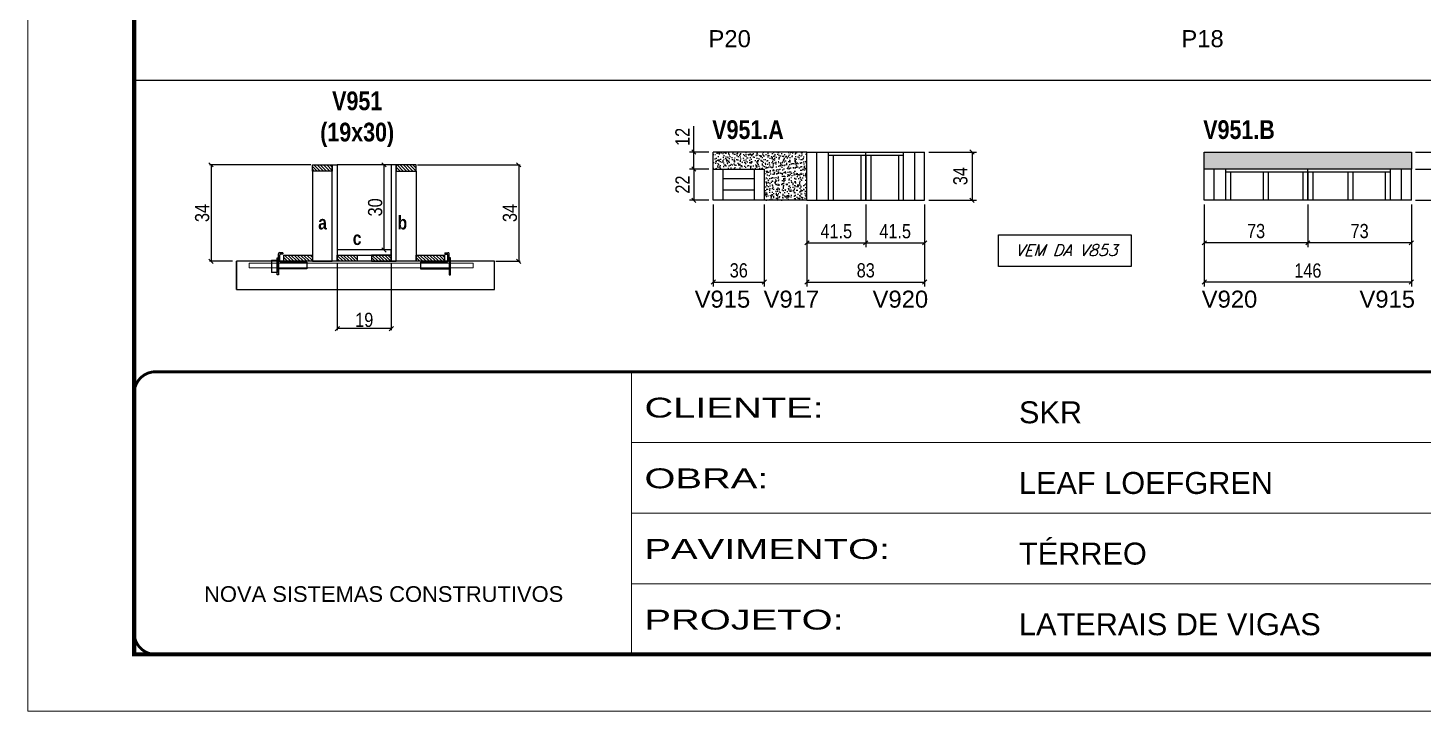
# Model space of a CAD drawing. Extents: x 3309 to 9563, y -2522 to 14608.
# Drawn here: x 4908 to 5891, y 8964 to 9445 of the extents above; entities that cross this region are included whole.
import ezdxf

# ---------------------------------------------------------------- set-up
doc = ezdxf.new("R2010")
doc.units = 0
doc.linetypes.add('CONTINUO', pattern=[0])
doc.linetypes.add('DASHED', pattern=[0.75, 0.5, -0.25])
for name, color, linetype in [('5', 5, 'Continuous'), ('barrote', 251, 'Continuous'), ('COTA', 241, 'Continuous'), ('detalhes', 4, 'Continuous'), ('NOMENCLATURA', 7, 'Continuous'), ('Painéis', 200, 'Continuous'), ('presilha', 1, 'Continuous'), ('SARR_2.2x10', 60, 'Continuous'), ('SARR_2.2x7', 40, 'Continuous'), ('SARR_3.5x7', 81, 'Continuous'), ('texto', 7, 'Continuous')]:
    doc.layers.add(name, color=color, linetype=linetype)
for name, color, linetype, lineweight in [('CONCRETO', 251, 'Continuous', 25), ('Folhas', 255, 'Continuous', 9), ('SARRAFO DE PRESSAO', 251, 'DASHED', 9), ('SCO-___-LAJ', 2, 'Continuous', 0)]:
    doc.layers.add(name, color=color, linetype=linetype, lineweight=lineweight)
doc.styles.add('ARIAL', font='arial.ttf')
doc.styles.add('COTA TECNICA', font='techl___.ttf', dxfattribs={"height": 10})
doc.styles.add('COTA TECNICA 2X', font='techl___.ttf', dxfattribs={"height": 10})
doc.styles.add('Romans', font='romans.shx')
doc.styles.get("Standard").update_dxf_attribs({"font": 'arial.ttf'})
doc.styles.add('TECNICA', font='techb___.ttf', dxfattribs={"height": 10})
doc.styles.add('Tecnologia', font='')
doc.styles.get('Tecnologia').set_extended_font_data('Forgotten Futurist')
doc.dimstyles.new('PAINEL', dxfattribs={"dimtxt": 10, "dimasz": 3, "dimexe": 3, "dimexo": 3, "dimgap": 3, "dimtad": 1, "dimdec": 1, "dimzin": 12, "dimdsep": 46, "dimtxsty": 'COTA TECNICA', "dimblk1": 'OBLIQUE', "dimblk2": 'OBLIQUE', "dimsah": 1, "dimcen": 0.9, "dimclrd": 4, "dimclre": 4, "dimclrt": 240, "dimadec": 1, "dimazin": 3, "dimtfac": 1, "dimtdec": 1, "dimtmove": 0, "dimatfit": 3, "dimfxl": 1, "dimtolj": 1, "dimtzin": 12, "dimarcsym": 0})
doc.dimstyles.new('SECAO', dxfattribs={"dimscale": 0.333333, "dimtxt": 5, "dimasz": 9, "dimexe": 3, "dimexo": 3, "dimgap": 3, "dimtad": 1, "dimdec": 1, "dimlfac": 0.5, "dimzin": 12, "dimdsep": 46, "dimtxsty": 'COTA TECNICA 2X', "dimblk1": 'OBLIQUE', "dimblk2": 'OBLIQUE', "dimsah": 1, "dimcen": 0.9, "dimclrd": 4, "dimclre": 4, "dimclrt": 240, "dimadec": 1, "dimazin": 3, "dimtfac": 1, "dimtdec": 1, "dimtmove": 0, "dimatfit": 3, "dimfxl": 1, "dimtolj": 1, "dimtzin": 12, "dimarcsym": 0})
pattern_1 = [(135, (38361.551, -114231.4645), (-1.122532015, -1.122532015), [])]

# ---------------------------------------------------------------- blocks, each defined once
blk = doc.blocks.new('9999999999')
at = {"color": 30, "linetype": 'CONTINUO'}
for p, q in [((98564.56, 34230.21), (98564.56, 34429.45)), ((98564.56, 34379.64), (99583.98, 34379.64)), ((98564.56, 34329.83), (99487.98, 34329.83)), ((98564.56, 34280.02), (99487.98, 34280.02))]:
    blk.add_line(p, q, dxfattribs=at)
at = {"color": 30, "linetype": 'CONTINUO', "const_width": 2}
blk.add_lwpolyline([(99583.98, 34230.21), (99583.98, 34414.45, 0.414214), (99568.98, 34429.45), (98228.98, 34429.45, 0.414214), (98213.98, 34414.45), (98213.98, 34245.21, 0.414214), (98228.98, 34230.21), (99583.98, 34230.21)], format="xyb", dxfattribs=at)
at = {"layer": 'Folhas'}
blk.add_lwpolyline([(98138.98, 34190.21), (99623.98, 34190.21), (99623.98, 35240.21), (98138.98, 35240.21)], close=True, dxfattribs=at)
at = {"layer": 'Folhas', "color": 30, "const_width": 3}
blk.add_lwpolyline([(98213.98, 34230.21), (99583.98, 34230.21), (99583.98, 35200.21), (98213.98, 35200.21)], close=True, dxfattribs=at)
at = {"color": 7, "linetype": 'Continuous', "ltscale": 5, "style": 'ARIAL'}
for s, height, p in [('SKR', 15.483, (98837.68, 34393.13)), ('LEAF LOEFGREN', 15.4829, (98837.68, 34343.32)), ('TÉRREO', 15.483, (98837.68, 34293.51)), ('NOVA SISTEMAS CONSTRUTIVOS', 11.0592, (98263.19, 34267.21)), ('LATERAIS DE VIGAS', 15.4829, (98837.68, 34243.7))]:
    blk.add_text(s, height=height, dxfattribs=at).set_placement(p)
at = {"layer": 'Folhas', "color": 7, "style": 'Tecnologia', "width": 1.5}
for s, p in [('CLIENTE:', (98573.65, 34397.17)), ('OBRA:', (98573.65, 34347.31)), ('PAVIMENTO:', (98573.65, 34297.5)), ('PROJETO:', (98573.65, 34247.69))]:
    blk.add_text(s, height=14, dxfattribs=at).set_placement(p)
blk = doc.blocks.new('_Oblique')
at = {"color": 0, "linetype": 'ByBlock', "lineweight": -2}
blk.add_line((-0.5, -0.5), (0.5, 0.5), dxfattribs=at)
blk = doc.blocks.new('*D2198')
at = {"layer": 'COTA', "color": 4, "lineweight": -2, "transparency": 16777216}
for p, q in [((5126.01, 9279.71), (5126.01, 9232.23)), ((5164.01, 9279.71), (5164.01, 9232.23)), ((5164.01, 9233.23), (5126.01, 9233.23))]:
    blk.add_line(p, q, dxfattribs=at)
at = {"layer": 'Defpoints', "color": 0, "transparency": 16777216}
for p in [(5126.01, 9280.71), (5164.01, 9280.71), (5126.01, 9233.23)]:
    blk.add_point(p, dxfattribs=at)
at = {"layer": 'COTA', "color": 4, "lineweight": -2, "transparency": 16777216, "xscale": 3, "yscale": 3, "zscale": 3, "rotation": 180}
blk.add_blockref('_Oblique', (5126.01, 9233.23), dxfattribs=at)
at = {"layer": 'COTA', "color": 4, "lineweight": -2, "transparency": 16777216, "xscale": 3, "yscale": 3, "zscale": 3}
blk.add_blockref('_Oblique', (5164.01, 9233.23), dxfattribs=at)
at = {"layer": 'COTA', "color": 240, "transparency": 16777216, "insert": (5145.01, 9239.32), "char_height": 10, "attachment_point": 5, "style": 'COTA TECNICA 2X'}
blk.add_mtext('\\A1;19', dxfattribs=at)
blk = doc.blocks.new('PRESILHA METÁLICA 1')
at = {"layer": 'presilha'}
for p, q in [((6, 15.5), (7.5, 15.5)), ((6, -2.5), (6, 15.5)), ((7.5, 10.6), (7.5, 19.9)), ((7.5, 15.5), (7.5, -2.5)), ((12, 21), (8.6, 21)), ((9, 11.6), (9, 18.9)), ((12, 19.5), (9.6, 19.5)), ((12, 21), (12, 19.5)), ((0, 13), (6, 13)), ((0, 13), (0, 0)), ((6, 0), (0, 0)), ((6, 13), (6, 0)), ((37.5, 4.1), (7.5, 4.1)), ((37.5, 11), (9.6, 11)), ((37.5, 11), (37.5, 4.1)), ((7.5, -2.5), (6, -2.5))]:
    blk.add_line(p, q, dxfattribs=at)
for centre, radius, start, end in [((8.6, 19.9), 1.14, 90, 180), ((9.6, 18.9), 0.57, 90, 180), ((9.6, 11.6), 0.57, 180, 270)]:
    blk.add_arc(centre, radius, start, end, dxfattribs=at)
blk = doc.blocks.new('PRESILHA METÁLICA 2')
at = {"layer": 'presilha'}
for p, q in [((-5.2, 23.5), (-5.2, 22)), ((-5.2, 23.5), (-1.9, 23.5)), ((-5.2, 22), (-2.8, 22)), ((-2.2, 14.1), (-2.2, 21.4)), ((0.8, 18), (-0.8, 18)), ((-0.8, 18), (-0.8, 0)), ((-0.8, 14.6), (-0.8, 22.4)), ((0.8, 0), (0.8, 18)), ((-30.8, 13.5), (-30.8, 6.6)), ((-30.8, 13.5), (-2.8, 13.5)), ((-30.8, 6.6), (-0.8, 6.6)), ((-0.8, 0), (0.8, 0))]:
    blk.add_line(p, q, dxfattribs=at)
for centre, radius, start, end in [((-2.8, 21.4), 0.57, 0, 90), ((-1.9, 22.4), 1.14, 0, 90), ((-2.8, 14.1), 0.57, 270, 0)]:
    blk.add_arc(centre, radius, start, end, dxfattribs=at)
blk = doc.blocks.new('*D2199')
at = {"layer": 'COTA', "color": 4, "lineweight": -2, "transparency": 16777216}
for p, q in [((5107.41, 9348.71), (5035.97, 9348.71)), ((5036.97, 9348.71), (5036.97, 9280.71)), ((5052.2, 9280.71), (5035.97, 9280.71))]:
    blk.add_line(p, q, dxfattribs=at)
at = {"layer": 'Defpoints', "color": 0, "transparency": 16777216}
for p in [(5108.41, 9348.71), (5036.97, 9280.71), (5053.2, 9280.71)]:
    blk.add_point(p, dxfattribs=at)
at = {"layer": 'COTA', "color": 4, "lineweight": -2, "transparency": 16777216, "xscale": 3, "yscale": 3, "zscale": 3}
for p, rotation in [((5036.97, 9348.71), 90), ((5036.97, 9280.71), 270)]:
    blk.add_blockref('_Oblique', p, dxfattribs=dict(at, rotation=rotation))
at = {"layer": 'COTA', "color": 240, "transparency": 16777216, "insert": (5030.75, 9314.71), "char_height": 10, "attachment_point": 5, "rotation": 90, "style": 'COTA TECNICA 2X'}
blk.add_mtext('\\A1;34', dxfattribs=at)
blk = doc.blocks.new('*D2200')
at = {"layer": 'COTA', "color": 4, "lineweight": -2, "transparency": 16777216}
for p, q in [((5182.61, 9348.71), (5254.93, 9348.71)), ((5253.93, 9348.71), (5253.93, 9280.71)), ((5237.83, 9280.71), (5254.93, 9280.71))]:
    blk.add_line(p, q, dxfattribs=at)
at = {"layer": 'Defpoints', "color": 0, "transparency": 16777216}
for p in [(5181.61, 9348.71), (5236.83, 9280.71), (5253.93, 9280.71)]:
    blk.add_point(p, dxfattribs=at)
at = {"layer": 'COTA', "color": 4, "lineweight": -2, "transparency": 16777216, "xscale": 3, "yscale": 3, "zscale": 3}
for p, rotation in [((5253.93, 9348.71), 90), ((5253.93, 9280.71), 270)]:
    blk.add_blockref('_Oblique', p, dxfattribs=dict(at, rotation=rotation))
at = {"layer": 'COTA', "color": 240, "transparency": 16777216, "insert": (5247.71, 9314.71), "char_height": 10, "attachment_point": 5, "rotation": 90, "style": 'COTA TECNICA 2X'}
blk.add_mtext('\\A1;34', dxfattribs=at)
blk = doc.blocks.new('*D2201')
at = {"layer": 'COTA', "color": 4, "lineweight": -2, "transparency": 16777216}
for p, q in [((5163.01, 9348.71), (5157.94, 9348.71)), ((5158.94, 9288.71), (5158.94, 9348.71)), ((5163.01, 9288.71), (5157.94, 9288.71))]:
    blk.add_line(p, q, dxfattribs=at)
at = {"layer": 'Defpoints', "color": 0, "transparency": 16777216}
for p in [(5158.94, 9348.71), (5164.01, 9348.71), (5164.01, 9288.71)]:
    blk.add_point(p, dxfattribs=at)
at = {"layer": 'COTA', "color": 4, "lineweight": -2, "transparency": 16777216, "xscale": 3, "yscale": 3, "zscale": 3}
for p, rotation in [((5158.94, 9348.71), 90), ((5158.94, 9288.71), 270)]:
    blk.add_blockref('_Oblique', p, dxfattribs=dict(at, rotation=rotation))
at = {"layer": 'COTA', "color": 240, "transparency": 16777216, "insert": (5152.72, 9318.71), "char_height": 10, "attachment_point": 5, "rotation": 90, "style": 'COTA TECNICA 2X'}
blk.add_mtext('\\A1;30', dxfattribs=at)
blk = doc.blocks.new('*D2202')
at = {"layer": 'COTA', "color": 4, "linetype": 'ByBlock', "lineweight": -2, "transparency": 16777216}
for p, q in [((5810.22, 9320.73), (5810.22, 9290.72)), ((5883.22, 9320.73), (5883.22, 9290.72)), ((5883.22, 9293.72), (5810.22, 9293.72))]:
    blk.add_line(p, q, dxfattribs=at)
at = {"layer": 'Defpoints', "color": 0, "linetype": 'ByBlock', "transparency": 16777216}
for p in [(5810.22, 9323.73), (5883.22, 9323.73), (5810.22, 9293.72)]:
    blk.add_point(p, dxfattribs=at)
at = {"layer": 'COTA', "color": 4, "linetype": 'ByBlock', "lineweight": -2, "transparency": 16777216, "xscale": 3, "yscale": 3, "zscale": 3, "rotation": 180}
blk.add_blockref('_Oblique', (5810.22, 9293.72), dxfattribs=at)
at = {"layer": 'COTA', "color": 4, "linetype": 'ByBlock', "lineweight": -2, "transparency": 16777216, "xscale": 3, "yscale": 3, "zscale": 3}
blk.add_blockref('_Oblique', (5883.22, 9293.72), dxfattribs=at)
at = {"layer": 'COTA', "color": 240, "linetype": 'ByBlock', "transparency": 16777216, "insert": (5846.72, 9301.94), "char_height": 10, "attachment_point": 5, "style": 'COTA TECNICA'}
blk.add_mtext('\\A1;73', dxfattribs=at)
blk = doc.blocks.new('*D2203')
at = {"layer": 'COTA', "color": 4, "linetype": 'ByBlock', "lineweight": -2, "transparency": 16777216}
for p, q in [((5737.22, 9320.73), (5737.22, 9290.72)), ((5810.22, 9320.73), (5810.22, 9290.72)), ((5810.22, 9293.72), (5737.22, 9293.72))]:
    blk.add_line(p, q, dxfattribs=at)
at = {"layer": 'Defpoints', "color": 0, "linetype": 'ByBlock', "transparency": 16777216}
for p in [(5737.22, 9323.73), (5810.22, 9323.73), (5737.22, 9293.72)]:
    blk.add_point(p, dxfattribs=at)
at = {"layer": 'COTA', "color": 4, "linetype": 'ByBlock', "lineweight": -2, "transparency": 16777216, "xscale": 3, "yscale": 3, "zscale": 3, "rotation": 180}
blk.add_blockref('_Oblique', (5737.22, 9293.72), dxfattribs=at)
at = {"layer": 'COTA', "color": 4, "linetype": 'ByBlock', "lineweight": -2, "transparency": 16777216, "xscale": 3, "yscale": 3, "zscale": 3}
blk.add_blockref('_Oblique', (5810.22, 9293.72), dxfattribs=at)
at = {"layer": 'COTA', "color": 240, "linetype": 'ByBlock', "transparency": 16777216, "insert": (5773.72, 9301.94), "char_height": 10, "attachment_point": 5, "style": 'COTA TECNICA'}
blk.add_mtext('\\A1;73', dxfattribs=at)
blk = doc.blocks.new('*D2211')
at = {"layer": 'COTA', "color": 4, "linetype": 'ByBlock', "lineweight": -2, "transparency": 16777216}
for p, q in [((5737.22, 9320.73), (5737.22, 9263.01)), ((5883.22, 9320.73), (5883.22, 9263.01)), ((5883.22, 9266.01), (5737.22, 9266.01))]:
    blk.add_line(p, q, dxfattribs=at)
at = {"layer": 'Defpoints', "color": 0, "linetype": 'ByBlock', "transparency": 16777216}
for p in [(5737.22, 9323.73), (5883.22, 9323.73), (5737.22, 9266.01)]:
    blk.add_point(p, dxfattribs=at)
at = {"layer": 'COTA', "color": 4, "linetype": 'ByBlock', "lineweight": -2, "transparency": 16777216, "xscale": 3, "yscale": 3, "zscale": 3, "rotation": 180}
blk.add_blockref('_Oblique', (5737.22, 9266.01), dxfattribs=at)
at = {"layer": 'COTA', "color": 4, "linetype": 'ByBlock', "lineweight": -2, "transparency": 16777216, "xscale": 3, "yscale": 3, "zscale": 3}
blk.add_blockref('_Oblique', (5883.22, 9266.01), dxfattribs=at)
at = {"layer": 'COTA', "color": 240, "linetype": 'ByBlock', "transparency": 16777216, "insert": (5810.22, 9274.11), "char_height": 10, "attachment_point": 5, "style": 'COTA TECNICA'}
blk.add_mtext('\\A1;146', dxfattribs=at)
blk = doc.blocks.new('*D2212')
at = {"layer": 'COTA', "color": 4, "lineweight": -2, "transparency": 16777216}
for p, q in [((5886.22, 9345.73), (5924.9, 9345.73)), ((5921.9, 9345.73), (5921.9, 9323.73)), ((5886.22, 9323.73), (5924.9, 9323.73))]:
    blk.add_line(p, q, dxfattribs=at)
at = {"layer": 'Defpoints', "color": 0, "transparency": 16777216}
for p in [(5883.22, 9345.73), (5883.22, 9323.73), (5921.9, 9323.73)]:
    blk.add_point(p, dxfattribs=at)
at = {"layer": 'COTA', "color": 4, "lineweight": -2, "transparency": 16777216, "xscale": 3, "yscale": 3, "zscale": 3}
for p, rotation in [((5921.9, 9345.73), 90), ((5921.9, 9323.73), 270)]:
    blk.add_blockref('_Oblique', p, dxfattribs=dict(at, rotation=rotation))
at = {"layer": 'COTA', "color": 240, "transparency": 16777216, "insert": (5913.9, 9334.73), "char_height": 10, "attachment_point": 5, "rotation": 90, "style": 'COTA TECNICA'}
blk.add_mtext('\\A1;22', dxfattribs=at)
blk = doc.blocks.new('*D2204')
at = {"layer": 'COTA', "color": 4, "lineweight": -2, "transparency": 16777216}
for p, q in [((5921.9, 9357.73), (5921.9, 9376.04)), ((5886.22, 9357.73), (5924.9, 9357.73)), ((5921.9, 9345.73), (5921.9, 9357.73)), ((5886.22, 9345.73), (5924.9, 9345.73))]:
    blk.add_line(p, q, dxfattribs=at)
at = {"layer": 'Defpoints', "color": 0, "transparency": 16777216}
for p in [(5883.22, 9357.73), (5921.9, 9357.73), (5883.22, 9345.73)]:
    blk.add_point(p, dxfattribs=at)
at = {"layer": 'COTA', "color": 4, "lineweight": -2, "transparency": 16777216, "xscale": 3, "yscale": 3, "zscale": 3}
for p, rotation in [((5921.9, 9357.73), 90), ((5921.9, 9345.73), 270)]:
    blk.add_blockref('_Oblique', p, dxfattribs=dict(at, rotation=rotation))
at = {"layer": 'COTA', "color": 240, "transparency": 16777216, "insert": (5913.84, 9368.39), "char_height": 10, "attachment_point": 5, "rotation": 90, "style": 'COTA TECNICA'}
blk.add_mtext('\\A1;12', dxfattribs=at)
blk = doc.blocks.new('*D2205')
at = {"layer": 'COTA', "color": 4, "lineweight": -2, "transparency": 16777216}
for p, q in [((5886.22, 9357.73), (5959.08, 9357.73)), ((5956.08, 9323.73), (5956.08, 9357.73)), ((5886.22, 9323.73), (5959.08, 9323.73))]:
    blk.add_line(p, q, dxfattribs=at)
at = {"layer": 'Defpoints', "color": 0, "transparency": 16777216}
for p in [(5883.22, 9357.73), (5956.08, 9357.73), (5883.22, 9323.73)]:
    blk.add_point(p, dxfattribs=at)
at = {"layer": 'COTA', "color": 4, "lineweight": -2, "transparency": 16777216, "xscale": 3, "yscale": 3, "zscale": 3}
for p, rotation in [((5956.08, 9357.73), 90), ((5956.08, 9323.73), 270)]:
    blk.add_blockref('_Oblique', p, dxfattribs=dict(at, rotation=rotation))
at = {"layer": 'COTA', "color": 240, "transparency": 16777216, "insert": (5947.86, 9340.73), "char_height": 10, "attachment_point": 5, "rotation": 90, "style": 'COTA TECNICA'}
blk.add_mtext('\\A1;34', dxfattribs=at)
blk = doc.blocks.new('*D2196')
at = {"layer": 'COTA', "color": 4, "linetype": 'ByBlock', "lineweight": -2, "transparency": 16777216}
for p, q in [((5457.04, 9320.73), (5457.04, 9290.72)), ((5498.54, 9320.73), (5498.54, 9290.72)), ((5457.04, 9293.72), (5498.54, 9293.72))]:
    blk.add_line(p, q, dxfattribs=at)
at = {"layer": 'Defpoints', "color": 0, "linetype": 'ByBlock', "transparency": 16777216}
for p in [(5457.04, 9323.73), (5498.54, 9323.73), (5498.54, 9293.72)]:
    blk.add_point(p, dxfattribs=at)
at = {"layer": 'COTA', "color": 4, "linetype": 'ByBlock', "lineweight": -2, "transparency": 16777216, "xscale": 3, "yscale": 3, "zscale": 3, "rotation": 180}
blk.add_blockref('_Oblique', (5457.04, 9293.72), dxfattribs=at)
at = {"layer": 'COTA', "color": 4, "linetype": 'ByBlock', "lineweight": -2, "transparency": 16777216, "xscale": 3, "yscale": 3, "zscale": 3}
blk.add_blockref('_Oblique', (5498.54, 9293.72), dxfattribs=at)
at = {"layer": 'COTA', "color": 240, "linetype": 'ByBlock', "transparency": 16777216, "insert": (5477.79, 9301.83), "char_height": 10, "attachment_point": 5, "style": 'COTA TECNICA'}
blk.add_mtext('\\A1;41.5', dxfattribs=at)
blk = doc.blocks.new('*D2197')
at = {"layer": 'COTA', "color": 4, "linetype": 'ByBlock', "lineweight": -2, "transparency": 16777216}
for p, q in [((5498.54, 9320.73), (5498.54, 9290.72)), ((5540.04, 9320.73), (5540.04, 9290.72)), ((5498.54, 9293.72), (5540.04, 9293.72))]:
    blk.add_line(p, q, dxfattribs=at)
at = {"layer": 'Defpoints', "color": 0, "linetype": 'ByBlock', "transparency": 16777216}
for p in [(5498.54, 9323.73), (5540.04, 9323.73), (5540.04, 9293.72)]:
    blk.add_point(p, dxfattribs=at)
at = {"layer": 'COTA', "color": 4, "linetype": 'ByBlock', "lineweight": -2, "transparency": 16777216, "xscale": 3, "yscale": 3, "zscale": 3, "rotation": 180}
blk.add_blockref('_Oblique', (5498.54, 9293.72), dxfattribs=at)
at = {"layer": 'COTA', "color": 4, "linetype": 'ByBlock', "lineweight": -2, "transparency": 16777216, "xscale": 3, "yscale": 3, "zscale": 3}
blk.add_blockref('_Oblique', (5540.04, 9293.72), dxfattribs=at)
at = {"layer": 'COTA', "color": 240, "linetype": 'ByBlock', "transparency": 16777216, "insert": (5519.29, 9301.83), "char_height": 10, "attachment_point": 5, "style": 'COTA TECNICA'}
blk.add_mtext('\\A1;41.5', dxfattribs=at)
blk = doc.blocks.new('*D2206')
at = {"layer": 'COTA', "color": 4, "linetype": 'ByBlock', "lineweight": -2, "transparency": 16777216}
for p, q in [((5457.04, 9320.73), (5457.04, 9263.01)), ((5540.04, 9320.73), (5540.04, 9263.01)), ((5457.04, 9266.01), (5540.04, 9266.01))]:
    blk.add_line(p, q, dxfattribs=at)
at = {"layer": 'Defpoints', "color": 0, "linetype": 'ByBlock', "transparency": 16777216}
for p in [(5457.04, 9323.73), (5540.04, 9323.73), (5540.04, 9266.01)]:
    blk.add_point(p, dxfattribs=at)
at = {"layer": 'COTA', "color": 4, "linetype": 'ByBlock', "lineweight": -2, "transparency": 16777216, "xscale": 3, "yscale": 3, "zscale": 3, "rotation": 180}
blk.add_blockref('_Oblique', (5457.04, 9266.01), dxfattribs=at)
at = {"layer": 'COTA', "color": 4, "linetype": 'ByBlock', "lineweight": -2, "transparency": 16777216, "xscale": 3, "yscale": 3, "zscale": 3}
blk.add_blockref('_Oblique', (5540.04, 9266.01), dxfattribs=at)
at = {"layer": 'COTA', "color": 240, "linetype": 'ByBlock', "transparency": 16777216, "insert": (5498.54, 9274.25), "char_height": 10, "attachment_point": 5, "style": 'COTA TECNICA'}
blk.add_mtext('\\A1;83', dxfattribs=at)
blk = doc.blocks.new('*D2207')
at = {"layer": 'COTA', "color": 4, "lineweight": -2, "transparency": 16777216}
for p, q in [((5391.04, 9320.73), (5391.04, 9263.01)), ((5427.04, 9320.73), (5427.04, 9263.01)), ((5391.04, 9266.01), (5427.04, 9266.01))]:
    blk.add_line(p, q, dxfattribs=at)
at = {"layer": 'Defpoints', "color": 0, "transparency": 16777216}
for p in [(5391.04, 9323.73), (5427.04, 9323.73), (5427.04, 9266.01)]:
    blk.add_point(p, dxfattribs=at)
at = {"layer": 'COTA', "color": 4, "lineweight": -2, "transparency": 16777216, "xscale": 3, "yscale": 3, "zscale": 3, "rotation": 180}
blk.add_blockref('_Oblique', (5391.04, 9266.01), dxfattribs=at)
at = {"layer": 'COTA', "color": 4, "lineweight": -2, "transparency": 16777216, "xscale": 3, "yscale": 3, "zscale": 3}
blk.add_blockref('_Oblique', (5427.04, 9266.01), dxfattribs=at)
at = {"layer": 'COTA', "color": 240, "transparency": 16777216, "insert": (5409.04, 9274.23), "char_height": 10, "attachment_point": 5, "style": 'COTA TECNICA'}
blk.add_mtext('\\A1;36', dxfattribs=at)
blk = doc.blocks.new('*D2208')
at = {"layer": 'COTA', "color": 4, "lineweight": -2, "transparency": 16777216}
for p, q in [((5388.04, 9345.73), (5374.36, 9345.73)), ((5377.36, 9345.73), (5377.36, 9323.73)), ((5388.04, 9323.73), (5374.36, 9323.73))]:
    blk.add_line(p, q, dxfattribs=at)
at = {"layer": 'Defpoints', "color": 0, "transparency": 16777216}
for p in [(5391.04, 9345.73), (5377.36, 9323.73), (5391.04, 9323.73)]:
    blk.add_point(p, dxfattribs=at)
at = {"layer": 'COTA', "color": 4, "lineweight": -2, "transparency": 16777216, "xscale": 3, "yscale": 3, "zscale": 3}
for p, rotation in [((5377.36, 9345.73), 90), ((5377.36, 9323.73), 270)]:
    blk.add_blockref('_Oblique', p, dxfattribs=dict(at, rotation=rotation))
at = {"layer": 'COTA', "color": 240, "transparency": 16777216, "insert": (5369.36, 9334.73), "char_height": 10, "attachment_point": 5, "rotation": 90, "style": 'COTA TECNICA'}
blk.add_mtext('\\A1;22', dxfattribs=at)
blk = doc.blocks.new('*D2209')
at = {"layer": 'COTA', "color": 4, "lineweight": -2, "transparency": 16777216}
for p, q in [((5377.36, 9357.73), (5377.36, 9376.04)), ((5388.04, 9357.73), (5374.36, 9357.73)), ((5377.36, 9345.73), (5377.36, 9357.73)), ((5388.04, 9345.73), (5374.36, 9345.73))]:
    blk.add_line(p, q, dxfattribs=at)
at = {"layer": 'Defpoints', "color": 0, "transparency": 16777216}
for p in [(5377.36, 9357.73), (5391.04, 9357.73), (5391.04, 9345.73)]:
    blk.add_point(p, dxfattribs=at)
at = {"layer": 'COTA', "color": 4, "lineweight": -2, "transparency": 16777216, "xscale": 3, "yscale": 3, "zscale": 3}
for p, rotation in [((5377.36, 9357.73), 90), ((5377.36, 9345.73), 270)]:
    blk.add_blockref('_Oblique', p, dxfattribs=dict(at, rotation=rotation))
at = {"layer": 'COTA', "color": 240, "transparency": 16777216, "insert": (5369.3, 9368.39), "char_height": 10, "attachment_point": 5, "rotation": 90, "style": 'COTA TECNICA'}
blk.add_mtext('\\A1;12', dxfattribs=at)
blk = doc.blocks.new('*D2210')
at = {"layer": 'COTA', "color": 4, "lineweight": -2, "transparency": 16777216}
for p, q in [((5543.04, 9357.73), (5576.53, 9357.73)), ((5573.53, 9357.73), (5573.53, 9323.73)), ((5543.04, 9323.73), (5576.53, 9323.73))]:
    blk.add_line(p, q, dxfattribs=at)
at = {"layer": 'Defpoints', "color": 0, "transparency": 16777216}
for p in [(5540.04, 9357.73), (5540.04, 9323.73), (5573.53, 9323.73)]:
    blk.add_point(p, dxfattribs=at)
at = {"layer": 'COTA', "color": 4, "lineweight": -2, "transparency": 16777216, "xscale": 3, "yscale": 3, "zscale": 3}
for p, rotation in [((5573.53, 9357.73), 90), ((5573.53, 9323.73), 270)]:
    blk.add_blockref('_Oblique', p, dxfattribs=dict(at, rotation=rotation))
at = {"layer": 'COTA', "color": 240, "transparency": 16777216, "insert": (5565.31, 9340.73), "char_height": 10, "attachment_point": 5, "rotation": 90, "style": 'COTA TECNICA'}
blk.add_mtext('\\A1;34', dxfattribs=at)

msp = doc.modelspace()

# ---------------------------------------------------------------- hatches: boundary and pattern name
at = {"layer": 'COTA'}
h = msp.add_hatch(dxfattribs=at)
h.set_pattern_fill('AR-CONC', color=256, scale=0.03)
h.set_pattern_definition([(50, (-2265.395, -2322.1224), (5.46554, -0.4781726), [0.5715, -6.2865]), (355, (-2265.395, -2322.1224), (-1.0573026, 5.7317054), [0.4572, -5.0292175]), (100.451445, (-2264.9397, -2322.162), (4.4082374, 5.2535326), [0.4857003, -5.3427073]), (46.1842, (-2265.395, -2320.5984), (8.1323712, -1.26127), [0.85725, -9.42975]), (96.63556, (-2264.7174, -2320.7035), (7.122124, 7.4227837), [0.7285507, -8.014068]), (351.18415, (-2265.395, -2320.598), (7.122124, 7.4227837), [0.685799, -7.543792]), (21, (-2264.633, -2320.9794), (4.5484317, -3.067956), [0.5715, -6.2865]), (326, (-2264.633, -2320.9794), (1.8540609, 5.525639), [0.4572, -5.0292]), (71.451445, (-2264.254, -2321.235), (6.4024926, 2.457683), [0.4857003, -5.3426981]), (37.5, (-2265.3951, -2322.1224), (0.0926581, 2.53665117), [0, -4.96824, 0, -5.1054, 0, -5.04825]), (7.5, (-2265.395, -2322.1224), (2.0045899, 3.00541724), [0, -2.91084, 0, -4.85394, 0, -1.92405]), (327.5, (-2267.0944, -2322.1224), (4.06771786, -0.17186232), [0, -1.905, 0, -5.9436, 0, -7.8867]), (317.5, (-2267.8564, -2322.1224), (4.4438754, 0.7627947), [0, -2.4765, 0, -3.94716, 0, -5.6007])])
h.paths.add_polyline_path([(5457.04, 9323.73), (5457.04, 9357.73), (5391.04, 9357.73), (5391.04, 9345.73), (5427.04, 9345.73), (5427.04, 9323.73)])
h = msp.add_hatch(dxfattribs=at)
h.set_pattern_fill('AR-CONC', color=256, scale=0.03)
h.set_pattern_definition([(50, (-1919.2205, -2534.056), (5.46554, -0.4781726), [0.5715, -6.2865]), (355, (-1919.2205, -2534.056), (-1.0573026, 5.7317054), [0.4572, -5.0292175]), (100.451445, (-1918.765, -2534.096), (4.4082374, 5.2535326), [0.4857003, -5.3427073]), (46.1842, (-1919.2205, -2532.532), (8.1323712, -1.2612698), [0.85725, -9.42975]), (96.63556, (-1918.543, -2532.637), (7.122124, 7.4227837), [0.7285507, -8.0140682]), (351.18415, (-1919.2205, -2532.532), (7.122124, 7.4227837), [0.685799, -7.543792]), (21, (-1918.4585, -2532.913), (4.5484317, -3.067956), [0.5715, -6.2865]), (326, (-1918.4585, -2532.913), (1.8540609, 5.525639), [0.4572, -5.0292]), (71.451445, (-1918.0795, -2533.169), (6.4024926, 2.457683), [0.4857003, -5.3426981]), (37.5, (-1919.2205, -2534.0561), (0.0926581, 2.53665117), [0, -4.96824, 0, -5.1054, 0, -5.04825]), (7.5, (-1919.2205, -2534.056), (2.0045899, 3.00541724), [0, -2.91084, 0, -4.85394, 0, -1.92405]), (327.5, (-1920.9198, -2534.0561), (4.06771786, -0.17186232), [0, -1.905, 0, -5.9436, 0, -7.8867]), (317.5, (-1921.6818, -2534.056), (4.4438754, 0.7627947), [0, -2.4765, 0, -3.94716, 0, -5.6007])])
h.paths.add_polyline_path([(5883.22, 9345.73), (5883.22, 9357.73), (5737.22, 9357.73), (5737.22, 9345.73)])
at = {"layer": 'SARR_2.2x10'}
h = msp.add_hatch(dxfattribs=at)
h.set_pattern_fill('ANSI31', color=256, scale=0.5, angle=90)
h.set_pattern_definition([(135, (38281.951, -114231.4645), (-1.122532015, -1.122532015), [])])
h.paths.add_polyline_path([(5088.41, 9285.11), (5088.41, 9280.71), (5108.41, 9280.71), (5108.41, 9285.11)])
h = msp.add_hatch(dxfattribs=at)
h.set_pattern_fill('ANSI31', color=256, scale=0.5, angle=90)
h.set_pattern_definition([(135, (38375.151, -114231.4645), (-1.122532015, -1.122532015), [])])
h.paths.add_polyline_path([(5181.61, 9285.11), (5181.61, 9280.71), (5201.61, 9280.71), (5201.61, 9285.11)])
at = {"layer": 'SARR_2.2x7'}
h = msp.add_hatch(dxfattribs=at)
h.set_pattern_fill('ANSI31', color=256, scale=0.5, angle=90)
h.set_pattern_definition([(135, (38295.951, -114167.8645), (-1.122532015, -1.122532015), [])])
h.paths.add_polyline_path([(5122.41, 9348.71), (5122.41, 9344.31), (5108.41, 9344.31), (5108.41, 9348.71)])
h = msp.add_hatch(dxfattribs=at)
h.set_pattern_fill('ANSI31', color=256, scale=0.5, angle=90)
h.set_pattern_definition([(135, (38275.951, -114167.8645), (-1.122532015, -1.122532015), [])])
h.paths.add_polyline_path([(5167.61, 9348.71), (5167.61, 9344.31), (5181.61, 9344.31), (5181.61, 9348.71)])
h = msp.add_hatch(dxfattribs=at)
h.set_pattern_fill('ANSI31', color=256, scale=0.5, angle=90)
h.set_pattern_definition(pattern_1)
h.paths.add_polyline_path([(5140.01, 9280.71), (5140.01, 9285.11), (5126.01, 9285.11), (5126.01, 9280.71)])
h = msp.add_hatch(dxfattribs=at)
h.set_pattern_fill('ANSI31', color=256, scale=0.5, angle=90)
h.set_pattern_definition(pattern_1)
h.paths.add_polyline_path([(5150.01, 9285.11), (5150.01, 9280.71), (5164.01, 9280.71), (5164.01, 9285.11)])

# ---------------------------------------------------------------- linework, layer by layer
at = {"layer": 'barrote', "elevation": 0}
msp.add_lwpolyline([(5054.96, 9260.71), (5236.87, 9260.71), (5236.87, 9280.71), (5054.96, 9280.71)], close=True, dxfattribs=at)
at = {"layer": 'CONCRETO', "linetype": 'Continuous'}
msp.add_line((5164.01, 9348.71), (5126.01, 9348.71), dxfattribs=at)
at = {"layer": 'COTA'}
for p, q in [((4982.87, 9408.44), (6352.87, 9408.44)), ((5457.04, 9357.73), (5391.04, 9357.73)), ((5391.04, 9345.73), (5391.04, 9357.73)), ((5737.22, 9345.73), (5737.22, 9357.73)), ((5737.22, 9357.73), (5883.22, 9357.73)), ((5883.22, 9357.73), (5883.22, 9345.73)), ((5457.04, 9323.73), (5427.04, 9323.73))]:
    msp.add_line(p, q, dxfattribs=at)
msp.add_lwpolyline([(5592.03, 9299.34), (5685.77, 9299.34), (5685.77, 9276.9), (5592.03, 9276.9)], close=True, dxfattribs=at)
at = {"layer": 'detalhes', "color": 250}
msp.add_line((5054.96, 9260.71, 0), (5054.96, 9280.71, 0), dxfattribs=at)
at = {"layer": 'Painéis', "linetype": 'ByBlock'}
for p, q in [((5457.04, 9357.73), (5540.04, 9357.73)), ((5457.04, 9323.73), (5457.04, 9357.73)), ((5498.54, 9323.73), (5498.54, 9357.73)), ((5540.04, 9323.73), (5540.04, 9357.73)), ((5883.22, 9345.73), (5737.22, 9345.73)), ((5737.22, 9323.73), (5737.22, 9345.73)), ((5810.22, 9323.73), (5810.22, 9345.73)), ((5883.22, 9323.73), (5883.22, 9345.73)), ((5457.04, 9323.73), (5540.04, 9323.73)), ((5883.22, 9323.73), (5737.22, 9323.73))]:
    msp.add_line(p, q, dxfattribs=at)
at = {"layer": 'Painéis', "linetype": 'Continuous', "elevation": 0}
for points in [[(5122.41, 9280.71), (5122.41, 9348.71), (5126.01, 9348.71), (5126.01, 9280.71)], [(5167.61, 9280.71), (5167.61, 9348.71), (5164.01, 9348.71), (5164.01, 9280.71)], [(5164.01, 9288.71), (5126.01, 9288.71), (5126.01, 9285.11), (5164.01, 9285.11)]]:
    msp.add_lwpolyline(points, close=True, dxfattribs=at)
at = {"layer": 'Painéis', "linetype": 'ByBlock'}
msp.add_lwpolyline([(5427.04, 9323.73), (5391.04, 9323.73), (5391.04, 9345.73), (5427.04, 9345.73)], close=True, dxfattribs=at)
at = {"layer": 'SARR_2.2x10', "elevation": 0}
for points in [[(5088.41, 9285.11), (5108.41, 9285.11), (5108.41, 9280.71), (5088.41, 9280.71)], [(5181.61, 9285.11), (5201.61, 9285.11), (5201.61, 9280.71), (5181.61, 9280.71)]]:
    msp.add_lwpolyline(points, close=True, dxfattribs=at)
at = {"layer": 'SARR_2.2x7', "linetype": 'Continuous'}
for p, q in [((5464.04, 9323.73), (5464.04, 9357.73)), ((5472.04, 9355.53), (5498.54, 9355.53)), ((5498.54, 9355.53), (5525.04, 9355.53)), ((5533.04, 9323.73), (5533.04, 9357.73)), ((5398.04, 9323.73), (5398.04, 9345.73)), ((5420.04, 9323.73), (5420.04, 9345.73)), ((5744.22, 9323.73), (5744.22, 9345.73)), ((5876.22, 9323.73), (5876.22, 9345.73)), ((5420.04, 9338.73), (5398.04, 9338.73)), ((5810.22, 9343.53), (5752.22, 9343.53)), ((5868.22, 9343.53), (5810.22, 9343.53)), ((5420.04, 9330.73), (5398.04, 9330.73))]:
    msp.add_line(p, q, dxfattribs=at)
at = {"layer": 'SARR_2.2x7', "elevation": 0}
for points in [[(5108.41, 9348.71), (5122.41, 9348.71), (5122.41, 9344.31), (5108.41, 9344.31)], [(5181.61, 9348.71), (5167.61, 9348.71), (5167.61, 9344.31), (5181.61, 9344.31)], [(5126.01, 9285.11), (5140.01, 9285.11), (5140.01, 9280.71), (5126.01, 9280.71)], [(5164.01, 9285.11), (5150.01, 9285.11), (5150.01, 9280.71), (5164.01, 9280.71)]]:
    msp.add_lwpolyline(points, close=True, dxfattribs=at)
at = {"layer": 'SARR_3.5x7'}
for p, q in [((5472.04, 9357.73), (5472.04, 9323.73)), ((5475.54, 9355.53), (5475.54, 9323.73)), ((5495.04, 9355.53), (5495.04, 9323.73)), ((5498.54, 9355.53), (5498.54, 9323.73)), ((5502.04, 9355.53), (5502.04, 9323.73)), ((5521.54, 9355.53), (5521.54, 9323.73)), ((5525.04, 9357.73), (5525.04, 9323.73)), ((5752.22, 9345.73), (5752.22, 9323.73)), ((5868.22, 9345.73), (5868.22, 9323.73)), ((5755.72, 9343.53), (5755.72, 9323.73)), ((5778.79, 9343.53), (5778.79, 9323.73)), ((5782.29, 9343.53), (5782.29, 9323.73)), ((5806.72, 9343.53), (5806.72, 9323.73)), ((5810.22, 9343.53), (5810.22, 9323.73)), ((5813.72, 9343.53), (5813.72, 9323.73)), ((5838.51, 9343.53), (5838.51, 9323.73)), ((5842.01, 9343.53), (5842.01, 9323.73)), ((5864.72, 9343.53), (5864.72, 9323.73))]:
    msp.add_line(p, q, dxfattribs=at)
at = {"layer": 'SARR_3.5x7', "elevation": 0}
for points in [[(5122.41, 9344.31), (5108.41, 9344.31), (5108.41, 9280.71), (5122.41, 9280.71)], [(5167.61, 9344.31), (5181.61, 9344.31), (5181.61, 9280.71), (5167.61, 9280.71)]]:
    msp.add_lwpolyline(points, close=True, dxfattribs=at)
at = {"layer": 'SCO-___-LAJ', "color": 1, "elevation": 0}
msp.add_lwpolyline([(5063.96, 9279.37), (5221.79, 9279.37), (5221.79, 9276.17), (5063.96, 9276.17)], close=True, dxfattribs=at)

# ---------------------------------------------------------------- block references
at = {"layer": 'presilha', "xscale": 0.6666666666666666, "yscale": 0.6666666666666666, "zscale": 0.6666666666666666}
for name, p in [('PRESILHA METÁLICA 1', (5079.54, 9272.74, 0)), ('PRESILHA METÁLICA 2', (5205.29, 9271.07, 0))]:
    msp.add_blockref(name, p, dxfattribs=at)
at = {"layer": 'SARRAFO DE PRESSAO', "color": 6, "linetype": 'ByBlock'}
msp.add_blockref('9999999999', (-93231.11, -25226.65), dxfattribs=at)

# ---------------------------------------------------------------- texts
at = {"layer": '5', "linetype": 'Continuous'}
for s, rotation, p in [('P20', 359.99996, (5387.71, 9431.64)), ('P18', 0.00004, (5721.07, 9431.64)), ('V915', 359.99996, (5377.95, 9248)), ('V917', 359.99996, (5426.53, 9248)), ('V920', 359.99996, (5503.38, 9248)), ('V920', 0.00004, (5735.42, 9248)), ('V915', 0.00004, (5846.64, 9248))]:
    msp.add_text(s, height=12, rotation=rotation, dxfattribs=at).set_placement(p)
at = {"layer": 'detalhes', "style": 'TECNICA'}
for s, p in [('a', (5112.54, 9303.14, 0)), ('b', (5168.51, 9303.13, 0)), ('c', (5136.9, 9292.18, 0))]:
    msp.add_text(s, height=9.6, dxfattribs=at).set_placement(p)
at = {"layer": 'NOMENCLATURA', "style": 'TECNICA'}
for s, p in [('V951.A', (5390.33, 9366.92)), ('V951.B', (5736.5, 9366.92))]:
    msp.add_text(s, height=13.2, dxfattribs=at).set_placement(p)
at = {"layer": 'NOMENCLATURA', "insert": (5140.01, 9400.4, 0), "char_height": 13.2, "attachment_point": 2, "style": 'TECNICA'}
msp.add_mtext_dynamic_manual_height_columns('V951\\P(19x30)', width=300.2766, gutter_width=1, heights=[0], dxfattribs=at)
at = {"layer": 'texto', "color": 2, "insert": (5639.82, 9288.43), "char_height": 8, "attachment_point": 5, "style": 'Romans'}
msp.add_mtext('{\\Q19;\\C256;VEM DA V853}', dxfattribs=at)

# ---------------------------------------------------------------- dimensions: what is measured, and where the dimension line sits
at = {"layer": 'COTA'}
for base, p1, p2, angle, dimstyle, picture, middle in [((5377.36, 9357.73), (5391.04, 9345.73), (5391.04, 9357.73), 90, 'PAINEL', '*D2209', (5369.3, 9368.39)), ((5921.9, 9357.73), (5883.22, 9345.73), (5883.22, 9357.73), 90, 'PAINEL', '*D2204', (5913.84, 9368.39)), ((5573.53, 9323.73), (5540.04, 9357.73), (5540.04, 9323.73), 90, 'PAINEL', '*D2210', (5565.31, 9340.73)), ((5956.08, 9357.73), (5883.22, 9323.73), (5883.22, 9357.73), 90, 'PAINEL', '*D2205', (5947.86, 9340.73)), ((5036.97, 9280.71, 0), (5108.41, 9348.71, 0), (5053.2, 9280.71, 0), 90, 'SECAO', '*D2199', (5030.75, 9314.71, 0)), ((5158.94, 9348.71), (5164.01, 9288.71), (5164.01, 9348.71), 90, 'SECAO', '*D2201', (5152.72, 9318.71)), ((5253.93, 9280.71, 0), (5181.61, 9348.71, 0), (5236.83, 9280.71, 0), 90, 'SECAO', '*D2200', (5247.71, 9314.71, 0)), ((5377.36, 9323.73), (5391.04, 9345.73), (5391.04, 9323.73), 90, 'PAINEL', '*D2208', (5369.36, 9334.73)), ((5921.9, 9323.73), (5883.22, 9345.73), (5883.22, 9323.73), 90, 'PAINEL', '*D2212', (5913.9, 9334.73)), ((5427.04, 9266.01), (5391.04, 9323.73), (5427.04, 9323.73), 180, 'PAINEL', '*D2207', (5409.04, 9274.23))]:
    dim = msp.add_linear_dim(base=base, p1=p1, p2=p2, angle=angle, dimstyle=dimstyle, dxfattribs=at)
    dim.commit()
    dim.dimension.update_dxf_attribs({"geometry": picture, "text_midpoint": middle})
at = {"layer": 'COTA', "linetype": 'ByBlock'}
for base, p2, picture, middle in [((5498.54, 9293.72), (5498.54, 9323.73), '*D2196', (5477.79, 9301.83)), ((5540.04, 9266.01), (5540.04, 9323.73), '*D2206', (5498.54, 9274.25))]:
    dim = msp.add_linear_dim(base=base, p1=(5457.04, 9323.73), p2=p2, dimstyle='PAINEL', dxfattribs=at)
    dim.commit()
    dim.dimension.update_dxf_attribs({"geometry": picture, "text_midpoint": middle})
dim = msp.add_linear_dim(base=(5540.04, 9293.72), p1=(5498.54, 9323.73), p2=(5540.04, 9323.73), dimstyle='PAINEL', override={"dimtmove": 1}, dxfattribs=at)
dim.commit()
dim.dimension.update_dxf_attribs({"geometry": '*D2197', "text_midpoint": (5519.29, 9301.83)})
dim = msp.add_linear_dim(base=(5737.22, 9293.72), p1=(5810.22, 9323.73), p2=(5737.22, 9323.73), angle=180, dimstyle='PAINEL', override={"dimtmove": 1}, dxfattribs=at)
dim.commit()
dim.dimension.update_dxf_attribs({"geometry": '*D2203', "text_midpoint": (5773.72, 9301.94)})
for base, p2, picture, middle in [((5737.22, 9266.01), (5737.22, 9323.73), '*D2211', (5810.22, 9274.11)), ((5810.22, 9293.72), (5810.22, 9323.73), '*D2202', (5846.72, 9301.94))]:
    dim = msp.add_linear_dim(base=base, p1=(5883.22, 9323.73), p2=p2, angle=180, dimstyle='PAINEL', dxfattribs=at)
    dim.commit()
    dim.dimension.update_dxf_attribs({"geometry": picture, "text_midpoint": middle})
at = {"layer": 'COTA'}
dim = msp.add_linear_dim(base=(5126.01, 9233.23, 0), p1=(5164.01, 9280.71, 0), p2=(5126.01, 9280.71, 0), angle=180, dimstyle='SECAO', dxfattribs=at)
dim.commit()
dim.dimension.update_dxf_attribs({"geometry": '*D2198', "text_midpoint": (5145.01, 9233.23, 0), "dimtype": 160})

doc.saveas('drawing.dxf')
